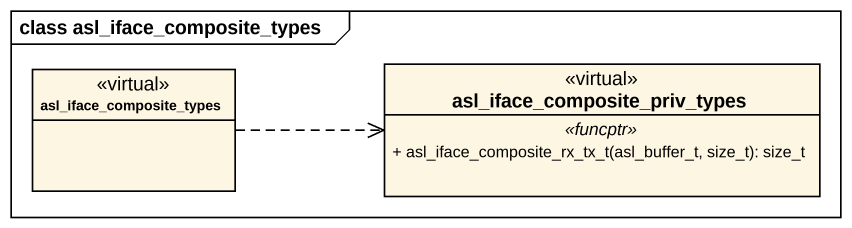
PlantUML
@startuml
mainframe class asl_iface_composite_types
hide circle
hide empty members
skinparam classAttributeIconSize 0
class asl_iface_composite_types <<virtual>>
class "asl_iface_composite_priv_types" as asl_iface_composite_priv <<virtual>> {
  .. <<funcptr>> ..
  + asl_iface_composite_rx_tx_t(asl_buffer_t, size_t): size_t
}
asl_iface_composite_types .right.> asl_iface_composite_priv
@enduml
